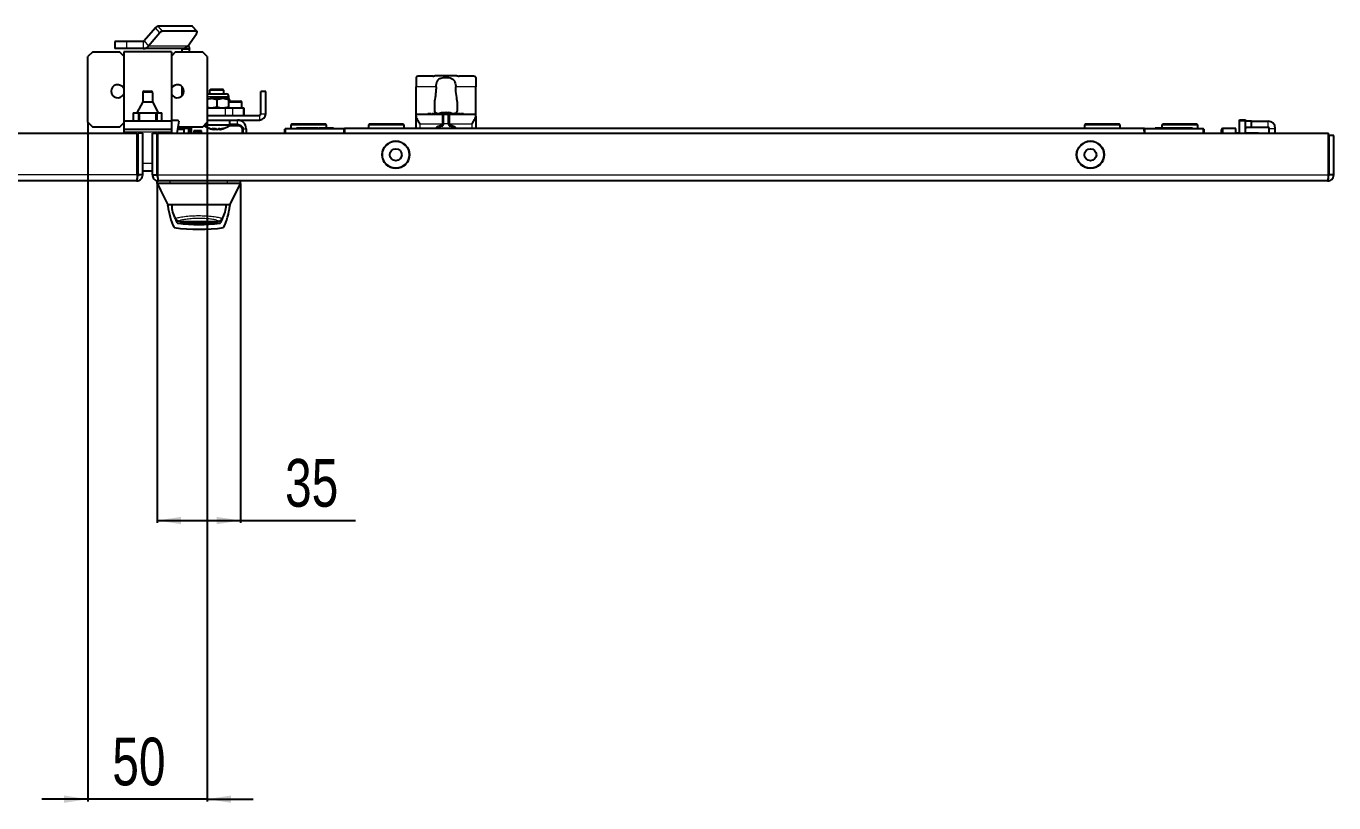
# Model space of a CAD drawing. Header units: millimetres. Extents: x -1114 to 3058, y -1920 to 1219.
# Drawn here: x 2019 to 2567, y -1920 to -1595 of the extents above; entities that cross this region are included whole.
import ezdxf

# ---------------------------------------------------------------- set-up
doc = ezdxf.new("R2010")
doc.units = ezdxf.units.MM
doc.layers.add('FORMAT', color=7, linetype='Continuous')
doc.styles.add('SLDTEXTSTYLE0', font='TXT', dxfattribs={"width": 0.75})
doc.dimstyles.new('SLDDIMSTYLE0', dxfattribs={"dimtxt": 20, "dimasz": 10, "dimexe": 0, "dimexo": 0.0625, "dimgap": 5, "dimtad": 2, "dimdec": 1, "dimrnd": 1e-09, "dimzin": 12, "dimdsep": 46, "dimtxsty": 'SLDTEXTSTYLE0', "dimsah": 1, "dimcen": 0.09, "dimadec": 0, "dimazin": 3, "dimtfac": 1, "dimtofl": 0, "dimtmove": 0, "dimatfit": 3, "dimfxl": 0, "dimfrac": 2, "dimtolj": 1, "dimtzin": 12, "dimarcsym": 0})
doc.dimstyles.new('SLDDIMSTYLE1', dxfattribs={"dimtxt": 20, "dimasz": 10, "dimexe": 0, "dimexo": 0.0625, "dimgap": 5, "dimtad": 2, "dimdec": 1, "dimrnd": 1e-09, "dimzin": 12, "dimdsep": 46, "dimtxsty": 'SLDTEXTSTYLE0', "dimsah": 1, "dimcen": 0.09, "dimadec": 0, "dimazin": 3, "dimtfac": 1, "dimtmove": 0, "dimatfit": 0, "dimfxl": 0, "dimfrac": 2, "dimtolj": 1, "dimtzin": 12, "dimarcsym": 0})

# ---------------------------------------------------------------- blocks, each defined once
blk = doc.blocks.new('_D_13')
at = {"layer": 'FORMAT'}
for p, q in [((2045.28, -1634.86), (2045.28, -1919.45)), ((2095.28, -1634.86), (2095.28, -1919.45)), ((2045.28, -1918.45), (2026.05, -1918.45)), ((2095.28, -1918.45), (2045.28, -1918.45)), ((2095.28, -1918.45), (2114.51, -1918.45))]:
    blk.add_line(p, q, dxfattribs=at)
for points in [[(2045.28, -1918.45), (2035.28, -1916.91), (2035.28, -1919.99)], [(2095.28, -1918.45), (2105.28, -1919.99), (2105.28, -1916.91)]]:
    blk.add_solid(points, dxfattribs=at)
at = {"layer": 'FORMAT', "insert": (2055.5, -1892.67), "char_height": 20, "attachment_point": 1, "style": 'SLDTEXTSTYLE0'}
blk.add_mtext('50', dxfattribs=at)
blk = doc.blocks.new('_D_14')
at = {"layer": 'FORMAT'}
for p, q in [((2074.28, -1660.46), (2074.28, -1802.71)), ((2109.28, -1660.46), (2109.28, -1802.71)), ((2074.28, -1801.71), (2109.28, -1801.71)), ((2109.28, -1801.71), (2157.44, -1801.71))]:
    blk.add_line(p, q, dxfattribs=at)
for points in [[(2074.28, -1801.71), (2084.28, -1803.25), (2084.28, -1800.17)], [(2109.28, -1801.71), (2099.28, -1800.17), (2099.28, -1803.25)]]:
    blk.add_solid(points, dxfattribs=at)
at = {"layer": 'FORMAT', "insert": (2127.88, -1775.93), "char_height": 20, "attachment_point": 1, "style": 'SLDTEXTSTYLE0'}
blk.add_mtext('35', dxfattribs=at)

msp = doc.modelspace()

# ---------------------------------------------------------------- linework, layer by layer
at = {"color": 7, "linetype": 'Continuous', "lineweight": 25}
for p, q in [((2073.63, -1595.29), (2068.87, -1600.79)), ((2075.47, -1597.42), (2070.71, -1602.92)), ((2088.88, -1594.59), (2074.74, -1594.59)), ((2090.72, -1596.71), (2076.58, -1596.71)), ((2087.17, -1602.92), (2090.75, -1597.8)), ((2091, -1596.81), (2089.17, -1594.69)), ((2056.56, -1600.97), (2056.56, -1603.97)), ((2061.56, -1600.97), (2056.56, -1600.97)), ((2061.56, -1603.97), (2056.56, -1603.97)), ((2068.5, -1600.97), (2061.56, -1600.97)), ((2068.5, -1603.97), (2061.56, -1603.97)), ((2085.03, -1603.97), (2068.5, -1603.97)), ((2087.78, -1604.27), (2084.78, -1604.27)), ((2084.78, -1605.35), (2084.78, -1604.27)), ((2087.78, -1605.35), (2087.78, -1604.27)), ((2047.28, -1605.35), (2045.28, -1607.35)), ((2045.28, -1634.85), (2045.28, -1607.35)), ((2047.28, -1605.35), (2058.53, -1605.35)), ((2060.28, -1607.1), (2058.53, -1605.35)), ((2080.28, -1605.35), (2060.28, -1605.35)), ((2060.28, -1605.35), (2060.28, -1634.35)), ((2080.28, -1605.35), (2080.28, -1634.35)), ((2082.03, -1605.35), (2080.28, -1607.1)), ((2082.03, -1605.35), (2093.28, -1605.35)), ((2095.28, -1607.35), (2093.28, -1605.35)), ((2095.28, -1607.35), (2095.28, -1634.85)), ((2182.78, -1616.12), (2182.78, -1619.95)), ((2189.8, -1615.56), (2184.28, -1615.56)), ((2190.69, -1615.51), (2190.17, -1615.51)), ((2199.88, -1615.45), (2190.69, -1615.45)), ((2200.4, -1615.51), (2199.88, -1615.5)), ((2206.28, -1615.56), (2200.76, -1615.56)), ((2207.78, -1616.12), (2207.78, -1619.95)), ((2084.78, -1620.6), (2084.78, -1619.97)), ((2084.78, -1620.6), (2085.23, -1620.6)), ((2084.78, -1623.74), (2084.78, -1620.6)), ((2096.78, -1620.95), (2096.28, -1621.45)), ((2096.28, -1621.45), (2096.28, -1622.95)), ((2102.02, -1621.45), (2096.28, -1621.45)), ((2096.78, -1620.95), (2101.57, -1620.95)), ((2101.57, -1620.95), (2101.78, -1620.95)), ((2102.28, -1621.45), (2101.78, -1620.95)), ((2102.28, -1621.45), (2102.02, -1621.45)), ((2102.28, -1622.95), (2102.28, -1621.45)), ((2182.78, -1631.45), (2182.78, -1619.95)), ((2207.78, -1631.45), (2207.78, -1619.95)), ((2068.27, -1626.35), (2065.78, -1630.85)), ((2068.27, -1622.35), (2068.27, -1626.35)), ((2068.27, -1626.35), (2072.28, -1626.35)), ((2068.77, -1621.85), (2071.78, -1621.85)), ((2072.28, -1622.35), (2072.28, -1626.35)), ((2072.28, -1626.35), (2074.78, -1630.85)), ((2095.31, -1622.95), (2095.28, -1622.95)), ((2095.28, -1624.95), (2096.88, -1624.95)), ((2095.31, -1622.95), (2103.25, -1622.95)), ((2099.42, -1625.4), (2096.88, -1624.95)), ((2101.88, -1624.95), (2096.88, -1624.95)), ((2099.42, -1628.51), (2099.42, -1625.4)), ((2104.35, -1625.4), (2101.88, -1624.95)), ((2104.28, -1624.95), (2101.88, -1624.95)), ((2104.28, -1624.95), (2104.28, -1623.99)), ((2104.28, -1624.95), (2104.28, -1624.95)), ((2104.34, -1624.99), (2104.28, -1624.95)), ((2104.35, -1628.51), (2104.35, -1625.4)), ((2104.35, -1625.95), (2109.18, -1625.95)), ((2104.68, -1625.95), (2104.68, -1625.4)), ((2109.78, -1628.95), (2109.78, -1626.55)), ((2119.78, -1621.95), (2117.78, -1621.95)), ((2117.78, -1631.35), (2117.78, -1621.95)), ((2119.78, -1631.35), (2119.78, -1621.95)), ((2064.28, -1630.85), (2064.28, -1634.35)), ((2064.28, -1630.85), (2065.78, -1630.85)), ((2065.78, -1630.85), (2074.78, -1630.85)), ((2066.78, -1630.85), (2066.78, -1634.35)), ((2073.78, -1630.85), (2073.78, -1634.35)), ((2074.78, -1630.85), (2076.28, -1630.85)), ((2076.28, -1634.35), (2076.28, -1630.85)), ((2102.97, -1628.95), (2095.28, -1628.95)), ((2095.28, -1631.95), (2117.18, -1631.95)), ((2099.42, -1628.51), (2096.88, -1628.95)), ((2104.35, -1628.51), (2101.88, -1628.95)), ((2106.05, -1628.95), (2102.97, -1628.95)), ((2104.28, -1628.95), (2104.28, -1628.95)), ((2110.51, -1628.95), (2106.05, -1628.95)), ((2110.78, -1628.95), (2110.51, -1628.95)), ((2110.78, -1631.95), (2110.78, -1628.95)), ((2182.78, -1632.33), (2182.78, -1631.45)), ((2182.78, -1631.45), (2196.28, -1631.45)), ((2182.78, -1637.45), (2182.78, -1632.33)), ((2187.66, -1631.35), (2187.66, -1631.45)), ((2187.8, -1631.35), (2187.8, -1631.45)), ((2187.92, -1631.35), (2187.92, -1631.45)), ((2188.73, -1631.35), (2187.92, -1631.35)), ((2188.73, -1631.35), (2188.73, -1631.45)), ((2188.88, -1631.35), (2188.88, -1631.45)), ((2189, -1631.35), (2189, -1631.45)), ((2189.34, -1631.35), (2189.34, -1631.45)), ((2189.52, -1631.35), (2189.52, -1631.45)), ((2190.05, -1631.35), (2190.05, -1631.45)), ((2190.43, -1627.24), (2190.43, -1629.83)), ((2190.53, -1631.35), (2190.53, -1631.45)), ((2190.7, -1631.35), (2190.7, -1631.45)), ((2191.16, -1631.35), (2191.16, -1631.45)), ((2191.3, -1631.35), (2191.3, -1631.45)), ((2191.42, -1631.35), (2191.42, -1631.45)), ((2191.73, -1631.35), (2191.73, -1631.45)), ((2193.01, -1631.35), (2191.89, -1631.35)), ((2193.01, -1631.35), (2193.01, -1631.45)), ((2193.15, -1631.35), (2193.15, -1631.45)), ((2193.34, -1631.35), (2193.34, -1631.45)), ((2193.35, -1631.35), (2193.35, -1631.45)), ((2193.94, -1631.35), (2193.35, -1631.35)), ((2193.94, -1631.35), (2193.94, -1631.45)), ((2194.84, -1631.35), (2194.27, -1631.35)), ((2194.28, -1635.45), (2194.28, -1631.45)), ((2194.28, -1631.45), (2196.28, -1631.45)), ((2194.56, -1631.13), (2194.53, -1630.9)), ((2194.77, -1631.13), (2194.76, -1630.83)), ((2194.84, -1631.35), (2194.84, -1631.45)), ((2194.85, -1631.35), (2194.85, -1631.45)), ((2194.85, -1631.35), (2195.03, -1631.35)), ((2195.03, -1631.35), (2195.03, -1631.45)), ((2195.03, -1631.35), (2195.03, -1631.35)), ((2195.05, -1631.35), (2195.05, -1631.45)), ((2195.2, -1631.35), (2195.2, -1631.45)), ((2196, -1631.35), (2195.2, -1631.35)), ((2196, -1631.35), (2196, -1631.45)), ((2196.14, -1631.35), (2196.14, -1631.45)), ((2196.17, -1631.39), (2196.55, -1631.38)), ((2196.23, -1630.85), (2196.23, -1630.83)), ((2196.26, -1631.35), (2196.26, -1631.45)), ((2196.28, -1631.45), (2196.28, -1635.45)), ((2196.69, -1631.35), (2196.69, -1631.45)), ((2196.78, -1630.94), (2196.79, -1630.9)), ((2196.78, -1631.45), (2207.78, -1631.45)), ((2196.82, -1631.35), (2196.82, -1631.45)), ((2197.18, -1631.35), (2197.18, -1631.45)), ((2197.44, -1631.35), (2197.44, -1631.45)), ((2197.56, -1631.35), (2197.56, -1631.45)), ((2197.7, -1631.35), (2197.7, -1631.45)), ((2197.82, -1631.35), (2197.82, -1631.45)), ((2198.25, -1631.35), (2198.25, -1631.45)), ((2198.28, -1631.35), (2198.25, -1631.35)), ((2198.29, -1631.35), (2198.29, -1631.45)), ((2198.32, -1631.35), (2198.32, -1631.45)), ((2198.49, -1631.35), (2198.49, -1631.45)), ((2198.84, -1631.35), (2198.84, -1631.45)), ((2199.33, -1631.35), (2199.33, -1631.45)), ((2199.52, -1631.35), (2199.52, -1631.45)), ((2199.87, -1631.35), (2199.87, -1631.45)), ((2200.02, -1631.35), (2200.02, -1631.45)), ((2201.08, -1631.35), (2200.02, -1631.35)), ((2200.13, -1629.83), (2200.13, -1627.24)), ((2201.08, -1631.35), (2201.08, -1631.45)), ((2201.39, -1631.35), (2201.39, -1631.45)), ((2201.56, -1631.35), (2201.56, -1631.45)), ((2201.93, -1631.35), (2201.93, -1631.45)), ((2202.69, -1631.35), (2201.93, -1631.35)), ((2202.69, -1631.35), (2202.69, -1631.45)), ((2207.78, -1632.33), (2207.78, -1631.45)), ((2207.78, -1632.33), (2207.78, -1637.45)), ((2045.28, -1634.85), (2047.28, -1636.85)), ((2058.53, -1636.85), (2047.28, -1636.85)), ((2058.53, -1636.85), (2060.28, -1635.1)), ((2080.28, -1634.35), (2060.28, -1634.35)), ((2060.28, -1634.35), (2060.28, -1637.85)), ((2080.28, -1637.85), (2060.28, -1637.85)), ((2060.28, -1637.85), (2060.28, -1638.94)), ((2080.28, -1633.95), (2082.91, -1633.95)), ((2080.28, -1634.35), (2080.28, -1637.85)), ((2080.28, -1637.85), (2080.28, -1638.94)), ((2083.34, -1634.39), (2082.61, -1639.45)), ((2085.58, -1637.85), (2082.84, -1637.85)), ((2083.34, -1634.39), (2082.91, -1633.95)), ((2093.28, -1636.85), (2082.99, -1636.85)), ((2085.65, -1636.85), (2085.58, -1637.55)), ((2085.58, -1639.45), (2085.58, -1637.55)), ((2087.58, -1639.45), (2087.58, -1637.55)), ((2088.28, -1637.85), (2087.58, -1637.85)), ((2088.28, -1637.85), (2088.28, -1639.35)), ((2093.28, -1636.85), (2095.28, -1634.85)), ((2095.28, -1633.95), (2117.18, -1633.95)), ((2097.92, -1637.8), (2097.92, -1637.85)), ((2098.22, -1637.4), (2098.22, -1637.85)), ((2098.22, -1637.85), (2098.22, -1637.4)), ((2098.39, -1637.85), (2098.22, -1637.82)), ((2098.39, -1637.39), (2098.39, -1637.85)), ((2098.43, -1637.85), (2098.43, -1637.39)), ((2099.19, -1637.77), (2099.19, -1637.85)), ((2099.22, -1637.79), (2099.22, -1637.85)), ((2099.28, -1637.82), (2099.22, -1637.85)), ((2100.13, -1637.85), (2100.13, -1637.53)), ((2100.34, -1637.85), (2100.34, -1637.82)), ((2100.63, -1637.75), (2100.63, -1637.85)), ((2100.66, -1637.75), (2100.66, -1637.85)), ((2108.28, -1635.85), (2104.74, -1635.85)), ((2104.78, -1635.95), (2104.78, -1633.95)), ((2110.28, -1639.45), (2110.28, -1637.85)), ((2111.58, -1637.55), (2111.58, -1639.45)), ((2127.78, -1639.45), (2127.78, -1637.75)), ((2128.08, -1637.45), (2152.48, -1637.45)), ((2130.78, -1635.45), (2130.28, -1635.95)), ((2130.28, -1635.95), (2130.28, -1637.45)), ((2145.28, -1635.95), (2130.28, -1635.95)), ((2130.78, -1635.45), (2144.78, -1635.45)), ((2132.64, -1637.25), (2132.64, -1637.45)), ((2136.45, -1637.25), (2136.45, -1637.45)), ((2136.45, -1637.25), (2137.24, -1637.25)), ((2137.24, -1637.25), (2137.24, -1637.45)), ((2137.24, -1637.25), (2139.12, -1637.25)), ((2138.58, -1637.25), (2138.58, -1637.23)), ((2139.12, -1637.25), (2139.12, -1637.45)), ((2139.12, -1637.25), (2140.17, -1637.25)), ((2140.17, -1637.25), (2140.17, -1637.45)), ((2140.17, -1637.25), (2141.57, -1637.25)), ((2141.74, -1637.23), (2141.74, -1637.45)), ((2141.83, -1637.25), (2141.83, -1637.45)), ((2141.83, -1637.25), (2143.18, -1637.25)), ((2143.18, -1637.25), (2143.18, -1637.45)), ((2143.18, -1637.25), (2145.17, -1637.25)), ((2145.28, -1635.95), (2144.78, -1635.45)), ((2145.17, -1637.25), (2145.17, -1637.45)), ((2145.17, -1637.25), (2148.13, -1637.25)), ((2145.28, -1637.25), (2145.28, -1635.95)), ((2148.13, -1637.25), (2148.13, -1637.45)), ((2487.78, -1637.45), (2152.78, -1637.45)), ((2152.78, -1637.45), (2152.78, -1637.75)), ((2152.78, -1637.75), (2152.78, -1638.4)), ((2163.28, -1635.45), (2162.78, -1635.95)), ((2162.78, -1635.95), (2162.78, -1637.45)), ((2177.78, -1635.95), (2162.78, -1635.95)), ((2163.28, -1635.45), (2177.28, -1635.45)), ((2177.78, -1635.95), (2177.28, -1635.45)), ((2177.78, -1637.45), (2177.78, -1635.95)), ((2194.28, -1635.45), (2194.28, -1635.48)), ((2196.28, -1635.48), (2196.28, -1635.45)), ((2463.28, -1635.45), (2462.78, -1635.95)), ((2462.78, -1635.95), (2462.78, -1637.45)), ((2477.78, -1635.95), (2462.78, -1635.95)), ((2463.28, -1635.45), (2477.28, -1635.45)), ((2477.78, -1635.95), (2477.28, -1635.45)), ((2477.78, -1637.45), (2477.78, -1635.95)), ((2487.78, -1637.45), (2487.78, -1637.75)), ((2487.78, -1638.4), (2487.78, -1637.75)), ((2488.08, -1637.45), (2512.48, -1637.45)), ((2492.43, -1637.25), (2492.43, -1637.45)), ((2492.43, -1637.25), (2492.78, -1637.25)), ((2492.78, -1637.25), (2492.78, -1637.45)), ((2492.78, -1637.25), (2493.03, -1637.25)), ((2493.03, -1637.25), (2493.03, -1637.45)), ((2493.03, -1637.25), (2493.14, -1637.25)), ((2493.14, -1637.25), (2493.14, -1637.45)), ((2494.17, -1637.25), (2494.17, -1637.45)), ((2494.17, -1637.25), (2494.84, -1637.25)), ((2494.84, -1637.25), (2494.84, -1637.45)), ((2494.84, -1637.25), (2495.18, -1637.25)), ((2495.18, -1637.25), (2495.18, -1637.45)), ((2495.78, -1635.45), (2495.28, -1635.95)), ((2495.28, -1635.95), (2495.28, -1637.25)), ((2510.28, -1635.95), (2495.28, -1635.95)), ((2495.78, -1635.45), (2509.78, -1635.45)), ((2498.49, -1637.45), (2498.49, -1637.23)), ((2498.63, -1637.25), (2499.41, -1637.25)), ((2499.41, -1637.25), (2500.2, -1637.25)), ((2499.41, -1637.25), (2499.41, -1637.45)), ((2500.2, -1637.25), (2500.2, -1637.45)), ((2500.2, -1637.25), (2500.69, -1637.25)), ((2500.69, -1637.25), (2500.69, -1637.45)), ((2500.69, -1637.25), (2502.08, -1637.25)), ((2501.72, -1637.23), (2501.72, -1637.25)), ((2502.08, -1637.25), (2502.08, -1637.45)), ((2502.08, -1637.25), (2503.13, -1637.25)), ((2503.13, -1637.25), (2503.13, -1637.45)), ((2504.17, -1637.25), (2504.17, -1637.45)), ((2504.17, -1637.25), (2506.14, -1637.25)), ((2506.14, -1637.25), (2506.14, -1637.45)), ((2506.14, -1637.25), (2508.13, -1637.25)), ((2508.13, -1637.25), (2508.13, -1637.45)), ((2510.28, -1635.95), (2509.78, -1635.45)), ((2510.28, -1637.45), (2510.28, -1635.95)), ((2512.78, -1637.75), (2512.78, -1639.45)), ((2520.23, -1639.45), (2520.23, -1638)), ((2526.23, -1637.4), (2520.83, -1637.4)), ((2526.23, -1639.45), (2526.23, -1637.4)), ((2527.73, -1634.4), (2527.73, -1633.9)), ((2527.73, -1633.9), (2530.23, -1633.9)), ((2527.73, -1639.45), (2527.73, -1634.4)), ((2530.23, -1633.9), (2530.23, -1634.4)), ((2530.23, -1639.45), (2530.23, -1634.4)), ((2530.73, -1634.4), (2530.23, -1634.45)), ((2532.73, -1634.4), (2530.73, -1634.4)), ((2530.73, -1636.9), (2532.73, -1636.9)), ((2532.73, -1634.4), (2539.73, -1634.4)), ((2532.73, -1636.9), (2532.73, -1634.4)), ((2532.73, -1636.9), (2539.73, -1636.9)), ((2540.23, -1639.45), (2540.23, -1637.4)), ((2542.73, -1639.45), (2542.73, -1637.4)), ((1575.58, -1639.45), (2065.98, -1639.45)), ((2060.28, -1638.94), (2060.28, -1639.45)), ((2065.98, -1656.85), (2065.98, -1639.45)), ((2068.28, -1639.45), (2066.28, -1639.45)), ((2066.28, -1656.85), (2066.28, -1639.45)), ((2068.28, -1656.85), (2068.28, -1639.45)), ((2072.28, -1656.85), (2072.28, -1639.45)), ((2072.28, -1639.45), (2074.28, -1639.45)), ((2074.28, -1656.85), (2074.28, -1639.45)), ((2074.58, -1656.85), (2074.58, -1639.45)), ((2074.58, -1639.45), (2564.98, -1639.45)), ((2080.28, -1638.94), (2080.28, -1639.45)), ((2092.88, -1638.4), (2089.68, -1638.4)), ((2089.68, -1638.4), (2089.68, -1639.35)), ((2089.68, -1639.15), (2092.88, -1639.15)), ((2092.88, -1639.35), (2092.88, -1638.4)), ((2152.78, -1638.4), (2152.78, -1639.45)), ((2487.78, -1638.4), (2487.78, -1639.45)), ((2527.73, -1639.4), (2526.48, -1639.4)), ((2535.67, -1639.4), (2530.23, -1639.4)), ((2535.72, -1639.45), (2535.67, -1639.4)), ((2535.67, -1639.45), (2535.67, -1639.4)), ((2564.98, -1656.85), (2564.98, -1639.45)), ((2567.28, -1640.45), (2565.28, -1640.45)), ((2565.28, -1656.85), (2565.28, -1640.45)), ((2567.28, -1656.85), (2567.28, -1640.45)), ((2065.68, -1659.45), (1575.88, -1659.45)), ((2066.28, -1655.35), (2065.98, -1655.35)), ((2068.28, -1656.85), (2066.28, -1656.85)), ((2066.28, -1657.03), (2066.28, -1657.45)), ((2072.28, -1655.35), (2068.28, -1655.35)), ((2072.28, -1656.85), (2074.28, -1656.85)), ((2074.28, -1657.45), (2074.28, -1656.85)), ((2074.28, -1660.45), (2074.28, -1659.45)), ((2074.88, -1659.45), (2074.28, -1659.45)), ((2564.68, -1659.45), (2074.88, -1659.45)), ((2109.28, -1660.45), (2109.28, -1659.45)), ((2567.28, -1656.85), (2565.28, -1656.85)), ((2103.78, -1660.45), (2079.78, -1660.45)), ((2104.78, -1669.45), (2109.31, -1660.4)), ((2081.18, -1669.45), (2078.78, -1669.45)), ((2078.82, -1669.45), (2078.82, -1669.66)), ((2102.38, -1669.45), (2081.18, -1669.45)), ((2104.78, -1669.45), (2102.38, -1669.45)), ((2104.74, -1669.66), (2104.74, -1669.45)), ((2085.95, -1676.44), (2097.54, -1676.44)), ((2085.95, -1676.44), (2086.1, -1676.44))]:
    msp.add_line(p, q, dxfattribs=at)
at = {"color": 8, "linetype": 'Continuous', "lineweight": 18}
for p, q in [((2075.47, -1597.42), (2073.63, -1595.29)), ((2076.58, -1596.71), (2074.74, -1594.59)), ((2090.72, -1596.71), (2088.88, -1594.59)), ((2061.56, -1603.97), (2061.56, -1600.97)), ((2068.5, -1600.97), (2068.5, -1603.97)), ((2068.87, -1600.79), (2070.71, -1602.92)), ((2087.17, -1602.92), (2070.71, -1602.92)), ((2191.19, -1619.95), (2182.78, -1619.95)), ((2207.78, -1619.95), (2199.37, -1619.95)), ((2072.28, -1622.35), (2068.27, -1622.35)), ((2095.28, -1623.99), (2104.28, -1623.99)), ((2109.78, -1626.55), (2104.35, -1626.55)), ((2066.28, -1630.85), (2066.28, -1634.35)), ((2074.28, -1630.85), (2074.28, -1634.35)), ((2102.97, -1631.95), (2102.97, -1628.95)), ((2106.05, -1631.95), (2106.05, -1628.95)), ((2110.51, -1631.95), (2110.51, -1628.95)), ((2117.18, -1631.95), (2117.18, -1633.95)), ((2117.78, -1631.35), (2119.78, -1631.35)), ((2191.89, -1631.35), (2191.89, -1631.45)), ((2193.78, -1635.45), (2193.78, -1631.45)), ((2196.78, -1631.45), (2196.78, -1635.45)), ((2082.9, -1637.45), (2085.58, -1637.45)), ((2087.58, -1637.55), (2085.58, -1637.55)), ((2087.58, -1637.45), (2088.36, -1637.45)), ((2088.78, -1639.45), (2088.78, -1637.85)), ((2093.78, -1636.35), (2094.47, -1636.35)), ((2104.22, -1636.15), (2093.98, -1636.15)), ((2104.31, -1635.95), (2094.18, -1635.95)), ((2104.1, -1636.35), (2108.28, -1636.35)), ((2104.68, -1636.15), (2104.22, -1636.15)), ((2104.78, -1635.95), (2104.31, -1635.95)), ((2107.98, -1635.95), (2107.98, -1633.95)), ((2109.78, -1637.85), (2109.78, -1639.45)), ((2110.22, -1637.55), (2111.58, -1637.55)), ((2128.08, -1637.75), (2127.78, -1637.75)), ((2128.08, -1637.45), (2128.08, -1637.75)), ((2128.08, -1637.75), (2128.08, -1639.45)), ((2152.48, -1637.75), (2128.08, -1637.75)), ((2133.87, -1637.25), (2133.87, -1637.45)), ((2152.48, -1637.45), (2152.48, -1637.75)), ((2152.48, -1639.45), (2152.48, -1637.75)), ((2152.78, -1637.75), (2152.48, -1637.75)), ((2184.28, -1635.45), (2184.28, -1637.45)), ((2184.28, -1635.45), (2193.78, -1635.45)), ((2193.42, -1635.97), (2193.56, -1636.45)), ((2193.78, -1635.48), (2193.78, -1635.45)), ((2193.78, -1635.45), (2194.28, -1635.45)), ((2193.78, -1635.48), (2194.28, -1635.48)), ((2196.28, -1635.45), (2194.28, -1635.45)), ((2196.28, -1635.45), (2196.78, -1635.45)), ((2196.28, -1635.48), (2196.78, -1635.48)), ((2196.78, -1635.45), (2196.78, -1635.48)), ((2196.78, -1635.45), (2206.28, -1635.45)), ((2197.01, -1636.45), (2197.14, -1635.97)), ((2206.28, -1637.45), (2206.28, -1635.45)), ((2488.08, -1637.75), (2487.78, -1637.75)), ((2488.08, -1637.75), (2488.08, -1637.45)), ((2512.48, -1637.75), (2488.08, -1637.75)), ((2488.08, -1637.75), (2488.08, -1639.45)), ((2496.91, -1637.25), (2496.91, -1637.45)), ((2512.48, -1637.45), (2512.48, -1637.75)), ((2512.48, -1639.45), (2512.48, -1637.75)), ((2512.78, -1637.75), (2512.48, -1637.75)), ((2520.83, -1637.4), (2520.83, -1639.45)), ((2530.23, -1634.4), (2527.73, -1634.4)), ((2539.73, -1636.9), (2539.73, -1634.4)), ((2540.23, -1637.4), (2542.73, -1637.4)), ((2080.28, -1638.94), (2060.28, -1638.94)), ((2526.48, -1639.4), (2526.48, -1639.45)), ((2066.28, -1652.09), (2065.98, -1652.09)), ((2072.28, -1652.09), (2068.28, -1652.09)), ((2065.98, -1656.85), (1575.58, -1656.85)), ((2074.58, -1656.85), (2564.98, -1656.85)), ((2079.78, -1660.45), (2079.78, -1659.45)), ((2103.78, -1660.45), (2103.78, -1659.45))]:
    msp.add_line(p, q, dxfattribs=at)
at = {"color": 7, "linetype": 'Continuous', "lineweight": 25, "flags": 128}
for points in [[(2090.75, -1597.8), (2090.89, -1597.57), (2090.99, -1597.36), (2091.05, -1597.17), (2091.07, -1597.01), (2091.05, -1596.88), (2090.98, -1596.79), (2090.87, -1596.73), (2090.72, -1596.71)], [(2100.63, -1637.8), (2100.62, -1637.81), (2100.34, -1637.85)], [(2565.28, -1645.95), (2565.14, -1645.7), (2564.98, -1645.44)], [(2564.98, -1654.47), (2565.14, -1654.2), (2565.28, -1653.95)], [(2082.66, -1676.88), (2082.3, -1675.99), (2082.2, -1675.72)], [(2101.47, -1675.4), (2101.25, -1675.99), (2100.9, -1676.88)]]:
    msp.add_lwpolyline(points, dxfattribs=at)
at = {"color": 8, "linetype": 'Continuous', "lineweight": 18, "flags": 128}
for points in [[(2564.98, -1646.03), (2565.27, -1646.62), (2565.28, -1646.64)], [(2565.28, -1653.27), (2565.27, -1653.29), (2564.98, -1653.88)]]:
    msp.add_lwpolyline(points, dxfattribs=at)
at = {"color": 7, "linetype": 'Continuous', "lineweight": 25}
for centre, radius in [((2174.28, -1648.45), 5.75), ((2465.28, -1648.45), 5.75), ((2174.28, -1648.45), 2.5), ((2465.28, -1648.45), 2.5)]:
    msp.add_circle(centre, radius, dxfattribs=at)
at = {"color": 8, "linetype": 'Continuous', "lineweight": 18}
for centre in [(2174.28, -1648.45), (2465.28, -1648.45)]:
    msp.add_circle(centre, 5.5, dxfattribs=at)
at = {"color": 7, "linetype": 'Continuous', "lineweight": 25}
for centre, radius, start, end in [((2075.16, -1596.47), 1.93, 102.4839, 142.4022), ((2077, -1598.59), 1.93, 102.4839, 142.4022), ((2088.92, -1594.93), 0.349, 43.9283, 95.9288), ((2068.49, -1600.48), 0.488, 270.8794, 320.2435), ((2068.46, -1601.04), 2.93, 270.8794, 320.2435), ((2057.78, -1621.85), 2.75, 24.62, 335.38), ((2082.78, -1621.85), 2.75, 204.62, 155.38), ((2068.77, -1622.35), 0.5, 90, 180), ((2071.78, -1622.35), 0.5, 0, 90), ((2103.25, -1623.99), 1.03, 0, 90), ((2109.18, -1626.55), 0.6, 0, 90), ((2117.18, -1631.35), 2.6, 270, 0), ((2117.18, -1631.35), 0.6, 270, 0), ((2195.28, -1638.75), 8, 100.361, 112.3316), ((2194.52, -1634.61), 3.79, 92.8918, 101.4174), ((2195.4, -1633.07), 2.34, 111.7218, 124.6037), ((2194.6, -1638.39), 7.26, 85.7578, 94.2422), ((2194.24, -1631.42), 0.598, 60.5239, 80.9896), ((2195.03, -1638.38), 7.56, 92.0564, 94.6598), ((2194.55, -1635.17), 4.35, 79.331, 87.2142), ((2198.53, -1631.88), 3.47, 163.5344, 167.7658), ((2196.01, -1635.17), 4.35, 92.7858, 100.669), ((2195.53, -1638.36), 7.54, 81.9171, 87.9462), ((2196.31, -1631.35), 0.529, 98.3794, 107.9547), ((2196.04, -1634.61), 3.79, 78.5826, 87.1082), ((2195.21, -1637.17), 6.42, 69.7014, 77.5656), ((2195.28, -1638.75), 8, 70.1746, 79.639), ((2195.28, -1638.71), 7.96, 71.9524, 79.1092), ((2197.59, -1631.75), 0.629, 75.5606, 104.4394), ((2089.18, -1637.55), 1.6, 154.0555, 180), ((2099.28, -1628.95), 9, 233.1301, 260.0618), ((2099.4, -1629.23), 8.7, 247.0438, 262.1958), ((2098.99, -1631.16), 6.77, 243.8434, 260.9245), ((2098.03, -1630.33), 7.07, 264.247, 275.753), ((2099.05, -1635.2), 2.78, 231.3972, 252.5593), ((2098.61, -1633.07), 4.83, 261.5144, 261.8434), ((2098.43, -1637.69), 0.261, 216.1514, 217.2521), ((2099.36, -1629.01), 8.89, 263.7673, 264.0104), ((2099.95, -1634.98), 2.97, 239.1789, 255.2323), ((2100.12, -1636.24), 1.79, 219.0744, 243.9708), ((2098.55, -1633.64), 4.26, 278.6965, 279.0465), ((2100.01, -1633.64), 4.26, 260.9535, 261.3035), ((2098.53, -1634.78), 3.19, 285.2264, 309.2989), ((2099.12, -1636.71), 1.52, 311.5988, 339.6464), ((2099.2, -1629.01), 8.89, 275.9896, 276.2327), ((2099, -1630.85), 7.09, 279.4428, 293.2387), ((2099.95, -1633.07), 4.83, 278.1566, 278.4856), ((2099.43, -1629.8), 8.14, 278.7231, 291.6408), ((2099.28, -1628.95), 9, 279.9382, 306.8699), ((2102.11, -1636), 1.4, 257.0541, 282.9459), ((2104.53, -1635.95), 0.25, 306.8699, 0), ((2107.98, -1637.55), 3.6, 360, 90), ((2128.08, -1637.75), 0.3, 90, 180), ((2152.48, -1637.75), 0.3, 0, 90), ((2195.28, -1642.45), 6.25, 106.0134, 126.8699), ((2193.28, -1635.48), 1, 286.0134, 0), ((2197.28, -1635.48), 1, 180, 253.9866), ((2195.28, -1642.45), 6.25, 53.1301, 73.9866), ((2488.08, -1637.75), 0.3, 90, 180), ((2512.48, -1637.75), 0.3, 0, 90), ((2520.83, -1638), 0.6, 90, 180), ((2530.73, -1637.4), 0.5, 90, 180), ((2539.73, -1637.4), 3, 0, 90), ((2539.73, -1637.4), 0.5, 360, 90), ((2526.48, -1639.15), 0.25, 180, 270), ((2557.78, -1649.95), 7.5, 343.7398, 16.2602), ((2070.84, -1669.66), 7.98, 358.267, 359.9999), ((2105.67, -1667.1), 27, 185.961, 206.1695), ((2091.78, -1669.45), 11.4, 180, 210.8742), ((2091.78, -1669.45), 11.4, 329.0561, 0), ((2077.89, -1667.1), 27, 333.8305, 354.0392), ((2112.72, -1669.66), 7.98, 180, 181.7325), ((2091.78, -1597.66), 82, 262.7534, 277.2466), ((2083.12, -1676.69), 0.5, 203.0437, 263.7491), ((2091.78, -1597.66), 80, 263.7491, 276.2509), ((2100.44, -1676.69), 0.5, 276.2509, 336.9563)]:
    msp.add_arc(centre, radius, start, end, dxfattribs=at)
at = {"color": 8, "linetype": 'Continuous', "lineweight": 18}
for centre, radius, start, end in [((2195.28, -1642.45), 6.75, 106.0134, 132.2054), ((2193.28, -1635.48), 0.5, 286.0134, 0), ((2197.28, -1635.48), 0.5, 180, 253.9866), ((2195.28, -1642.45), 6.75, 47.7946, 73.9866)]:
    msp.add_arc(centre, radius, start, end, dxfattribs=at)
at = {"color": 7, "linetype": 'Continuous', "lineweight": 25}
for points in [[(2084.48, -1603.97), (2084.56, -1603.99), (2084.72, -1604.03), (2084.76, -1604.19), (2084.78, -1604.27)], [(2087.17, -1602.92), (2087.03, -1603.07), (2086.73, -1603.39), (2086.2, -1603.71), (2085.62, -1603.93), (2085.22, -1603.96), (2085.03, -1603.97)], [(2108.28, -1635.85), (2108.54, -1635.88), (2109.07, -1635.94), (2109.73, -1636.41), (2110.19, -1637.07), (2110.25, -1637.59), (2110.28, -1637.85)], [(2065.98, -1656.85), (2065.95, -1657.19), (2065.9, -1657.88), (2065.83, -1658.74), (2065.75, -1659.34), (2065.7, -1659.41), (2065.68, -1659.45)], [(2065.68, -1659.45), (2066.02, -1659.41), (2066.7, -1659.34), (2067.56, -1658.74), (2068.16, -1657.88), (2068.24, -1657.19), (2068.28, -1656.85)], [(2074.88, -1659.45), (2074.85, -1659.41), (2074.8, -1659.34), (2074.73, -1658.74), (2074.65, -1657.88), (2074.6, -1657.19), (2074.58, -1656.85)], [(2564.98, -1656.85), (2564.95, -1657.19), (2564.9, -1657.88), (2564.83, -1658.74), (2564.75, -1659.34), (2564.7, -1659.41), (2564.68, -1659.45)]]:
    msp.add_open_spline(points, degree=3, dxfattribs=at)
for points, knots in [([(2087.32, -1602.7), (2087.4, -1602.8), (2087.73, -1603.25), (2087.76, -1603.82), (2087.78, -1604.27)], [0, 0, 0, 0, 0.222729, 1, 1, 1, 1]), ([(2184.28, -1615.56), (2184.11, -1615.56), (2183.78, -1615.57), (2183.33, -1615.63), (2182.99, -1615.75), (2182.81, -1615.92), (2182.79, -1616.06), (2182.78, -1616.12)], [0, 0, 0, 0, 0.2129, 0.425707, 0.640613, 0.853382, 1, 1, 1, 1]), ([(2189.8, -1615.56), (2189.9, -1615.55), (2190.03, -1615.53), (2190.14, -1615.52), (2190.17, -1615.51)], [0, 0, 0, 0, 0.789403, 1, 1, 1, 1]), ([(2191.19, -1619.95), (2191.21, -1619.54), (2191.25, -1618.71), (2191.61, -1617.62), (2192.26, -1616.81), (2193.19, -1616.32), (2194.34, -1616.08), (2195.67, -1616.03), (2197.01, -1616.2), (2198.14, -1616.67), (2198.87, -1617.47), (2199.25, -1618.5), (2199.37, -1619.36), (2199.37, -1619.86), (2199.37, -1619.95)], [0, 0, 0, 0, 0.088505, 0.177138, 0.262858, 0.344694, 0.430485, 0.525193, 0.625645, 0.723911, 0.812494, 0.894483, 0.978997, 1, 1, 1, 1]), ([(2200.4, -1615.51), (2200.41, -1615.52), (2200.52, -1615.53), (2200.65, -1615.55), (2200.76, -1615.56)], [0, 0, 0, 0, 0.161974, 1, 1, 1, 1]), ([(2207.78, -1616.12), (2207.77, -1616.04), (2207.74, -1615.88), (2207.5, -1615.72), (2207.14, -1615.61), (2206.71, -1615.57), (2206.41, -1615.56), (2206.28, -1615.56)], [0, 0, 0, 0, 0.205683, 0.411346, 0.618649, 0.832339, 1, 1, 1, 1]), ([(2191.19, -1619.95), (2191.14, -1620.95), (2191.03, -1623.09), (2190.51, -1625.53), (2190.45, -1626.84), (2190.43, -1627.24)], [0, 0, 0, 0, 0.378823, 0.812228, 1, 1, 1, 1]), ([(2200.13, -1627.24), (2200.05, -1626.33), (2199.87, -1624.47), (2199.41, -1621.87), (2199.38, -1620.34), (2199.37, -1619.95)], [0, 0, 0, 0, 0.417668, 0.852903, 1, 1, 1, 1]), ([(2096.88, -1624.95), (2096.82, -1624.95), (2096.28, -1624.96), (2095.75, -1625.1), (2095.28, -1625.22)], [0, 0, 0, 0, 0.1108998, 1, 1, 1, 1]), ([(2101.88, -1624.95), (2101.82, -1624.95), (2100.99, -1624.96), (2100.18, -1625.19), (2099.42, -1625.4)], [0, 0, 0, 0, 0.070201, 1, 1, 1, 1]), ([(2104.28, -1624.95), (2104.28, -1624.96), (2104.31, -1624.98), (2104.33, -1625.22), (2104.35, -1625.4)], [0, 0, 0, 0, 0.268634, 1, 1, 1, 1]), ([(2104.68, -1625.4), (2104.64, -1625.33), (2104.53, -1625.14), (2104.42, -1625.08), (2104.34, -1625.05)], [0, 0, 0, 0, 0.355958, 1, 1, 1, 1]), ([(2096.88, -1628.95), (2096.82, -1628.95), (2096.28, -1628.95), (2095.75, -1628.81), (2095.28, -1628.68)], [0, 0, 0, 0, 0.1108998, 1, 1, 1, 1]), ([(2101.88, -1628.95), (2101.82, -1628.95), (2100.99, -1628.95), (2100.18, -1628.72), (2099.42, -1628.51)], [0, 0, 0, 0, 0.0702006, 1, 1, 1, 1]), ([(2104.28, -1628.95), (2104.28, -1628.95), (2104.31, -1628.92), (2104.33, -1628.68), (2104.35, -1628.51)], [0, 0, 0, 0, 0.268634, 1, 1, 1, 1]), ([(2182.78, -1632.33), (2182.8, -1632.5), (2182.86, -1632.93), (2183.33, -1633.87), (2183.86, -1634.76), (2184.21, -1635.34), (2184.28, -1635.45), (2184.28, -1635.45)], [0, 0, 0, 0, 0.19414, 0.485275, 0.898779, 0.996769, 1, 1, 1, 1]), ([(2187.8, -1631.35), (2187.78, -1631.35), (2187.74, -1631.35), (2187.69, -1631.35), (2187.66, -1631.35), (2187.66, -1631.35), (2187.66, -1631.35)], [0, 0, 0, 0, 0.280836, 0.55925, 0.779182, 1, 1, 1, 1]), ([(2187.92, -1631.35), (2187.92, -1631.35), (2187.92, -1631.35), (2187.89, -1631.35), (2187.85, -1631.35), (2187.82, -1631.35), (2187.8, -1631.35)], [0, 0, 0, 0, 0.2808879, 0.5594825, 0.7792702, 1, 1, 1, 1]), ([(2188.88, -1631.35), (2188.87, -1631.35), (2188.83, -1631.35), (2188.78, -1631.35), (2188.75, -1631.35), (2188.73, -1631.35)], [0, 0, 0, 0, 0.280638, 0.560877, 1, 1, 1, 1]), ([(2189, -1631.35), (2189, -1631.35), (2189, -1631.35), (2188.97, -1631.35), (2188.93, -1631.35), (2188.9, -1631.35), (2188.88, -1631.35)], [0, 0, 0, 0, 0.280941, 0.559114, 0.779089, 1, 1, 1, 1]), ([(2189.52, -1631.35), (2189.46, -1631.35), (2189.35, -1631.35), (2189.34, -1631.35), (2189.34, -1631.35)], [0, 0, 0, 0, 0.559312, 1, 1, 1, 1]), ([(2190.05, -1631.35), (2190, -1631.35), (2189.88, -1631.35), (2189.68, -1631.35), (2189.58, -1631.35), (2189.52, -1631.35)], [0, 0, 0, 0, 0.280496, 0.560765, 1, 1, 1, 1]), ([(2190.53, -1631.35), (2190.46, -1631.35), (2190.34, -1631.35), (2190.14, -1631.35), (2190.05, -1631.35)], [0, 0, 0, 0, 0.560137, 1, 1, 1, 1]), ([(2190.43, -1629.83), (2190.47, -1630.1), (2190.56, -1630.64), (2191.34, -1631.1), (2192.53, -1631.32), (2193.53, -1631.38), (2194.1, -1631.39), (2194.16, -1631.39)], [0, 0, 0, 0, 0.253732, 0.508427, 0.7437, 0.976809, 1, 1, 1, 1]), ([(2190.7, -1631.35), (2190.7, -1631.35), (2190.68, -1631.35), (2190.58, -1631.35), (2190.53, -1631.35)], [0, 0, 0, 0, 0.5599138, 1, 1, 1, 1]), ([(2191.3, -1631.35), (2191.28, -1631.35), (2191.24, -1631.35), (2191.19, -1631.35), (2191.16, -1631.35), (2191.16, -1631.35), (2191.16, -1631.35)], [0, 0, 0, 0, 0.2807653, 0.5591779, 0.7791749, 1, 1, 1, 1]), ([(2191.42, -1631.35), (2191.42, -1631.35), (2191.42, -1631.35), (2191.39, -1631.35), (2191.35, -1631.35), (2191.32, -1631.35), (2191.3, -1631.35)], [0, 0, 0, 0, 0.280828, 0.559417, 0.779393, 1, 1, 1, 1]), ([(2191.89, -1631.35), (2191.87, -1631.35), (2191.83, -1631.35), (2191.77, -1631.35), (2191.74, -1631.35), (2191.74, -1631.35), (2191.73, -1631.35)], [0, 0, 0, 0, 0.280951, 0.559967, 0.779431, 1, 1, 1, 1]), ([(2193.15, -1631.35), (2193.15, -1631.35), (2193.14, -1631.35), (2193.11, -1631.35), (2193.06, -1631.35), (2193.03, -1631.35), (2193.01, -1631.35)], [0, 0, 0, 0, 0.280713, 0.558701, 0.779045, 1, 1, 1, 1]), ([(2193.35, -1631.35), (2193.35, -1631.35), (2193.34, -1631.35), (2193.34, -1631.35), (2193.34, -1631.35)], [0, 0, 0, 0, 0.560081, 1, 1, 1, 1]), ([(2193.78, -1631.45), (2193.78, -1631.45), (2193.79, -1631.45), (2193.79, -1631.45), (2193.8, -1631.45), (2193.84, -1631.45), (2193.96, -1631.45), (2194.18, -1631.45), (2194.25, -1631.45), (2194.28, -1631.45)], [0, 0, 0, 0, 0.00167, 0.003889, 0.009531, 0.034361, 0.132751, 0.526214, 1, 1, 1, 1]), ([(2194.12, -1631.35), (2194.1, -1631.35), (2194.05, -1631.35), (2193.98, -1631.35), (2193.96, -1631.35), (2193.94, -1631.35)], [0, 0, 0, 0, 0.281226, 0.561522, 1, 1, 1, 1]), ([(2194.85, -1631.35), (2194.85, -1631.35), (2194.85, -1631.35), (2194.84, -1631.35), (2194.84, -1631.35)], [0, 0, 0, 0, 0.559504, 1, 1, 1, 1]), ([(2195.2, -1631.35), (2195.18, -1631.35), (2195.14, -1631.35), (2195.08, -1631.35), (2195.05, -1631.35), (2195.05, -1631.35), (2195.05, -1631.35)], [0, 0, 0, 0, 0.280855, 0.559718, 0.779518, 1, 1, 1, 1]), ([(2196.14, -1631.35), (2196.12, -1631.35), (2196.08, -1631.35), (2196.03, -1631.35), (2196, -1631.35), (2196, -1631.35), (2196, -1631.35)], [0, 0, 0, 0, 0.280813, 0.559099, 0.77917, 1, 1, 1, 1]), ([(2196.26, -1631.35), (2196.26, -1631.35), (2196.26, -1631.35), (2196.23, -1631.35), (2196.19, -1631.35), (2196.16, -1631.35), (2196.14, -1631.35)], [0, 0, 0, 0, 0.280912, 0.559405, 0.779108, 1, 1, 1, 1]), ([(2196.28, -1631.45), (2196.32, -1631.45), (2196.4, -1631.45), (2196.66, -1631.45), (2196.78, -1631.45), (2196.78, -1631.45)], [0, 0, 0, 0, 0.475461, 0.994056, 1, 1, 1, 1]), ([(2196.69, -1631.35), (2196.67, -1631.35), (2196.63, -1631.35), (2196.58, -1631.35), (2196.55, -1631.35), (2196.55, -1631.35), (2196.55, -1631.35)], [0, 0, 0, 0, 0.280888, 0.559023, 0.779155, 1, 1, 1, 1]), ([(2196.82, -1631.35), (2196.81, -1631.35), (2196.81, -1631.35), (2196.79, -1631.35), (2196.74, -1631.35), (2196.71, -1631.35), (2196.69, -1631.35)], [0, 0, 0, 0, 0.2809, 0.559498, 0.779148, 1, 1, 1, 1]), ([(2197.18, -1631.35), (2197.13, -1631.35), (2197.02, -1631.35), (2196.89, -1631.35), (2196.82, -1631.35), (2196.82, -1631.35), (2196.82, -1631.35)], [0, 0, 0, 0, 0.280935, 0.559487, 0.779245, 1, 1, 1, 1]), ([(2197.18, -1631.36), (2197.66, -1631.33), (2198.6, -1631.26), (2199.57, -1630.94), (2200.06, -1630.46), (2200.11, -1630.01), (2200.13, -1629.83)], [0, 0, 0, 0, 0.271204, 0.5403164, 0.8040819, 1, 1, 1, 1]), ([(2197.44, -1631.35), (2197.4, -1631.35), (2197.32, -1631.35), (2197.23, -1631.35), (2197.18, -1631.35)], [0, 0, 0, 0, 0.559441, 1, 1, 1, 1]), ([(2197.56, -1631.35), (2197.55, -1631.35), (2197.55, -1631.35), (2197.47, -1631.35), (2197.44, -1631.35)], [0, 0, 0, 0, 0.5603128, 1, 1, 1, 1]), ([(2197.7, -1631.35), (2197.68, -1631.35), (2197.64, -1631.35), (2197.59, -1631.35), (2197.56, -1631.35), (2197.56, -1631.35), (2197.56, -1631.35)], [0, 0, 0, 0, 0.28091, 0.559174, 0.779166, 1, 1, 1, 1]), ([(2197.82, -1631.35), (2197.82, -1631.35), (2197.82, -1631.35), (2197.79, -1631.35), (2197.75, -1631.35), (2197.72, -1631.35), (2197.7, -1631.35)], [0, 0, 0, 0, 0.280849, 0.55949, 0.779158, 1, 1, 1, 1]), ([(2198.32, -1631.35), (2198.31, -1631.35), (2198.29, -1631.35), (2198.29, -1631.35), (2198.29, -1631.35)], [0, 0, 0, 0, 0.560691, 1, 1, 1, 1]), ([(2198.49, -1631.35), (2198.45, -1631.35), (2198.39, -1631.35), (2198.34, -1631.35), (2198.32, -1631.35)], [0, 0, 0, 0, 0.559542, 1, 1, 1, 1]), ([(2198.84, -1631.35), (2198.77, -1631.35), (2198.64, -1631.35), (2198.54, -1631.35), (2198.49, -1631.35)], [0, 0, 0, 0, 0.5605138, 1, 1, 1, 1]), ([(2199.33, -1631.35), (2199.25, -1631.35), (2199.12, -1631.35), (2198.92, -1631.35), (2198.84, -1631.35)], [0, 0, 0, 0, 0.5592171, 1, 1, 1, 1]), ([(2199.52, -1631.35), (2199.52, -1631.35), (2199.51, -1631.35), (2199.38, -1631.35), (2199.33, -1631.35)], [0, 0, 0, 0, 0.56034, 1, 1, 1, 1]), ([(2200.02, -1631.35), (2200, -1631.35), (2199.95, -1631.35), (2199.9, -1631.35), (2199.87, -1631.35), (2199.87, -1631.35), (2199.87, -1631.35)], [0, 0, 0, 0, 0.280872, 0.559701, 0.779382, 1, 1, 1, 1]), ([(2201.56, -1631.35), (2201.51, -1631.35), (2201.41, -1631.35), (2201.4, -1631.35), (2201.39, -1631.35)], [0, 0, 0, 0, 0.558947, 1, 1, 1, 1]), ([(2201.93, -1631.35), (2201.86, -1631.35), (2201.72, -1631.35), (2201.61, -1631.35), (2201.56, -1631.35)], [0, 0, 0, 0, 0.559747, 1, 1, 1, 1]), ([(2206.28, -1635.45), (2206.28, -1635.45), (2206.35, -1635.34), (2206.7, -1634.76), (2207.23, -1633.87), (2207.7, -1632.93), (2207.76, -1632.5), (2207.78, -1632.33)], [0, 0, 0, 0, 0.003231, 0.101221, 0.514725, 0.80586, 1, 1, 1, 1]), ([(2088.28, -1637.85), (2088.3, -1637.58), (2088.32, -1637.22), (2088.53, -1636.93), (2088.59, -1636.85)], [0, 0, 0, 0, 0.734422, 1, 1, 1, 1]), ([(2132.64, -1637.25), (2132.82, -1637.25), (2133.16, -1637.25), (2133.65, -1637.25), (2133.87, -1637.25)], [0, 0, 0, 0, 0.5368, 1, 1, 1, 1]), ([(2133.87, -1637.25), (2134.25, -1637.25), (2134.94, -1637.25), (2135.8, -1637.25), (2136.25, -1637.25), (2136.27, -1637.25)], [0, 0, 0, 0, 0.522437, 0.975649, 1, 1, 1, 1]), ([(2493.14, -1637.25), (2493.28, -1637.25), (2493.55, -1637.25), (2493.97, -1637.25), (2494.17, -1637.25)], [0, 0, 0, 0, 0.547643, 1, 1, 1, 1]), ([(2495.18, -1637.25), (2495.51, -1637.25), (2496.14, -1637.25), (2496.67, -1637.25), (2496.91, -1637.25)], [0, 0, 0, 0, 0.5368, 1, 1, 1, 1]), ([(2496.91, -1637.25), (2497.23, -1637.25), (2497.84, -1637.25), (2498.41, -1637.25), (2498.44, -1637.25), (2498.45, -1637.25)], [0, 0, 0, 0, 0.415678, 0.776277, 1, 1, 1, 1]), ([(2503.3, -1637.25), (2503.34, -1637.25), (2503.63, -1637.25), (2503.92, -1637.25), (2504.17, -1637.25)], [0, 0, 0, 0, 0.139508, 1, 1, 1, 1]), ([(2065.94, -1657.34), (2066, -1657.33), (2066.21, -1657.26), (2066.25, -1657.02), (2066.28, -1656.85)], [0, 0, 0, 0, 0.275436, 1, 1, 1, 1]), ([(2072.28, -1656.85), (2072.31, -1657.14), (2072.37, -1657.78), (2072.9, -1658.64), (2073.78, -1659.31), (2074.5, -1659.41), (2074.88, -1659.45)], [0, 0, 0, 0, 0.213506, 0.468322, 0.723241, 1, 1, 1, 1]), ([(2074.28, -1656.85), (2074.31, -1656.99), (2074.35, -1657.21), (2074.61, -1657.42), (2074.79, -1657.44), (2074.88, -1657.45)], [0, 0, 0, 0, 0.4375, 0.71569, 1, 1, 1, 1]), ([(2564.68, -1657.45), (2564.82, -1657.43), (2565.04, -1657.38), (2565.24, -1657.12), (2565.27, -1656.94), (2565.28, -1656.85)], [0, 0, 0, 0, 0.4375, 0.71569, 1, 1, 1, 1]), ([(2564.68, -1659.45), (2564.97, -1659.43), (2565.6, -1659.36), (2566.46, -1658.84), (2567.14, -1657.96), (2567.23, -1657.23), (2567.28, -1656.85)], [0, 0, 0, 0, 0.2113527, 0.4661677, 0.7210903, 1, 1, 1, 1]), ([(2074.25, -1660.4), (2074.64, -1661.17), (2075.44, -1662.78), (2076.57, -1665.03), (2077.7, -1667.3), (2078.41, -1668.71), (2078.78, -1669.45)], [0, 0, 0, 0, 0.2163272, 0.4539552, 0.7147448, 1, 1, 1, 1]), ([(2079.78, -1660.45), (2079.16, -1660.45), (2077.92, -1660.45), (2076.28, -1660.45), (2075.03, -1660.45), (2074.37, -1660.45), (2074.31, -1660.45), (2074.28, -1660.45)], [0, 0, 0, 0, 0.214694, 0.429388, 0.644082, 0.858775, 1, 1, 1, 1]), ([(2109.28, -1660.45), (2109.22, -1660.45), (2109.1, -1660.45), (2108.15, -1660.45), (2106.75, -1660.45), (2105.21, -1660.45), (2104.18, -1660.45), (2103.78, -1660.45)], [0, 0, 0, 0, 0.21469, 0.42938, 0.644073, 0.858767, 1, 1, 1, 1]), ([(2082.02, -1675.33), (2082.13, -1675.49), (2082.37, -1675.8), (2082.81, -1676.08), (2083.22, -1676.24), (2083.61, -1676.33), (2084.12, -1676.4), (2084.87, -1676.43), (2085.59, -1676.44), (2086.05, -1676.44), (2086.1, -1676.44)], [0, 0, 0, 0, 0.086907, 0.170444, 0.253995, 0.352832, 0.493755, 0.750586, 0.975401, 1, 1, 1, 1]), ([(2096.38, -1676.43), (2096.58, -1676.43), (2097.23, -1676.44), (2098.15, -1676.44), (2099.14, -1676.42), (2099.77, -1676.37), (2100.31, -1676.25), (2100.79, -1676.06), (2101.25, -1675.75), (2101.45, -1675.43), (2101.54, -1675.3)], [0, 0, 0, 0, 0.083733, 0.271555, 0.468927, 0.681743, 0.781788, 0.862953, 0.941144, 1, 1, 1, 1]), ([(2084.03, -1676.67), (2084.11, -1676.64), (2084.28, -1676.58), (2085.61, -1676.6), (2087.57, -1676.66), (2090.02, -1676.71), (2092.66, -1676.72), (2095.21, -1676.68), (2097.37, -1676.62), (2098.9, -1676.58), (2099.63, -1676.62), (2099.48, -1676.76), (2098.46, -1676.96), (2096.7, -1677.18), (2094.37, -1677.35), (2091.75, -1677.41), (2089.15, -1677.34), (2086.85, -1677.18), (2085.1, -1676.96), (2084.16, -1676.77), (2084.07, -1676.7), (2084.03, -1676.67)], [0, 0, 0, 0, 0.053435, 0.106868, 0.160358, 0.213991, 0.267619, 0.321181, 0.374779, 0.42843, 0.481983, 0.5354, 0.588925, 0.642773, 0.696736, 0.750367, 0.803567, 0.856759, 0.910369, 0.964326, 1, 1, 1, 1])]:
    msp.add_open_spline(points, degree=3, knots=knots, dxfattribs=at)
at = {"color": 8, "linetype": 'Continuous', "lineweight": 18}
for points in [[(2088.78, -1637.85), (2088.71, -1637.85), (2088.58, -1637.85), (2088.42, -1637.85), (2088.3, -1637.85), (2088.29, -1637.85), (2088.28, -1637.85)], [(2108.28, -1636.35), (2108.28, -1636.29), (2108.28, -1636.16), (2108.28, -1635.99), (2108.28, -1635.88), (2108.28, -1635.86), (2108.28, -1635.85)], [(2108.28, -1636.35), (2108.48, -1636.38), (2108.87, -1636.42), (2109.36, -1636.77), (2109.71, -1637.26), (2109.76, -1637.66), (2109.78, -1637.85)], [(2109.78, -1637.85), (2109.84, -1637.85), (2109.98, -1637.85), (2110.14, -1637.85), (2110.26, -1637.85), (2110.27, -1637.85), (2110.28, -1637.85)]]:
    msp.add_open_spline(points, degree=3, dxfattribs=at)
for points, knots in [([(2088.78, -1637.85), (2088.8, -1637.65), (2088.83, -1637.28), (2089.07, -1636.99), (2089.18, -1636.85)], [0, 0, 0, 0, 0.533234, 1, 1, 1, 1]), ([(2082.09, -1675.26), (2082.07, -1675.2), (2082.03, -1675.06), (2083.32, -1674.7), (2085.59, -1674.31), (2088.27, -1674.06), (2091.13, -1673.95), (2094.04, -1673.98), (2097.05, -1674.21), (2099.52, -1674.56), (2101.09, -1674.93), (2101.76, -1675.18), (2101.53, -1675.26), (2101.5, -1675.27)], [0, 0, 0, 0, 0.080358, 0.189165, 0.296875, 0.401927, 0.469214, 0.569403, 0.669558, 0.770526, 0.874295, 0.980961, 1, 1, 1, 1]), ([(2097.54, -1676.44), (2097.73, -1676.44), (2098.66, -1676.44), (2099.56, -1676.4), (2100.03, -1676.23), (2099.51, -1675.96), (2098.16, -1675.64), (2096.13, -1675.35), (2093.65, -1675.15), (2091.24, -1675.13), (2088.88, -1675.22), (2086.67, -1675.44), (2084.78, -1675.77), (2083.71, -1676.09), (2083.61, -1676.32), (2084.34, -1676.43), (2085.44, -1676.43), (2085.95, -1676.44)], [0, 0, 0, 0, 0.019237, 0.094456, 0.169947, 0.244138, 0.315947, 0.385269, 0.453516, 0.521522, 0.567246, 0.638978, 0.71315, 0.788639, 0.863863, 0.937348, 1, 1, 1, 1])]:
    msp.add_open_spline(points, degree=3, knots=knots, dxfattribs=at)

# ---------------------------------------------------------------- dimensions: what is measured, and where the dimension line sits
at = {"layer": 'FORMAT'}
for base, p1, p2, dimstyle, picture, middle in [((2045.28, -1918.45), (2095.28, -1634.85), (2045.28, -1634.85), 'SLDDIMSTYLE1', '_D_13', (2070.28, -1918.45)), ((2109.28, -1801.71), (2074.28, -1660.45), (2109.28, -1660.45), 'SLDDIMSTYLE0', '_D_14', (2142.66, -1801.71))]:
    dim = msp.add_linear_dim(base=base, p1=p1, p2=p2, dimstyle=dimstyle, dxfattribs=at)
    dim.commit()
    dim.dimension.update_dxf_attribs({"geometry": picture, "text_midpoint": middle, "dimtype": 160})

doc.saveas('drawing.dxf')
